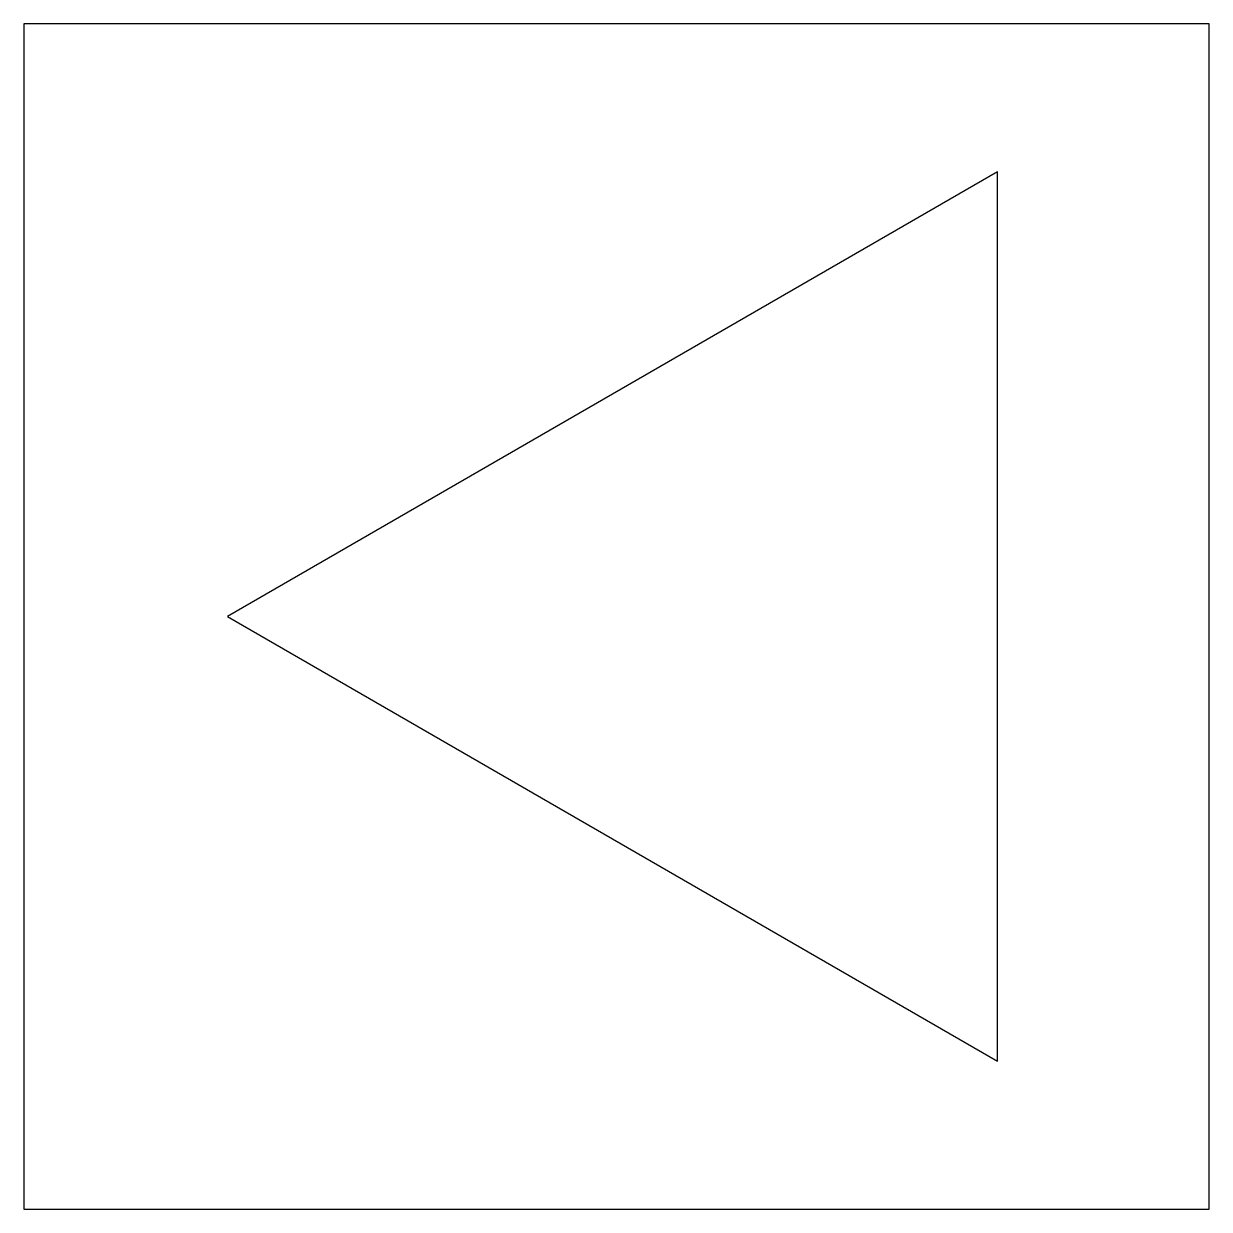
# Model space of a CAD drawing. Header units: millimetres. Extents: x -6084.804 to -6084.404, y -961.574 to -961.174.
import ezdxf

# ---------------------------------------------------------------- set-up
doc = ezdxf.new("R2010")
doc.units = ezdxf.units.MM
doc.layers.add('Tel_Símbolos', color=3, linetype='Continuous')

msp = doc.modelspace()

# ---------------------------------------------------------------- linework, layer by layer
at = {"layer": 'Tel_Símbolos', "color": 2}
msp.add_lwpolyline([(-6084.80436, -961.57413), (-6084.40436, -961.57413), (-6084.40436, -961.17413), (-6084.80436, -961.17413)], close=True, dxfattribs=at)
at = {"layer": 'Tel_Símbolos'}
msp.add_lwpolyline([(-6084.4758, -961.22413), (-6084.73561, -961.37413), (-6084.4758, -961.52413)], close=True, dxfattribs=at)

doc.saveas('drawing.dxf')
